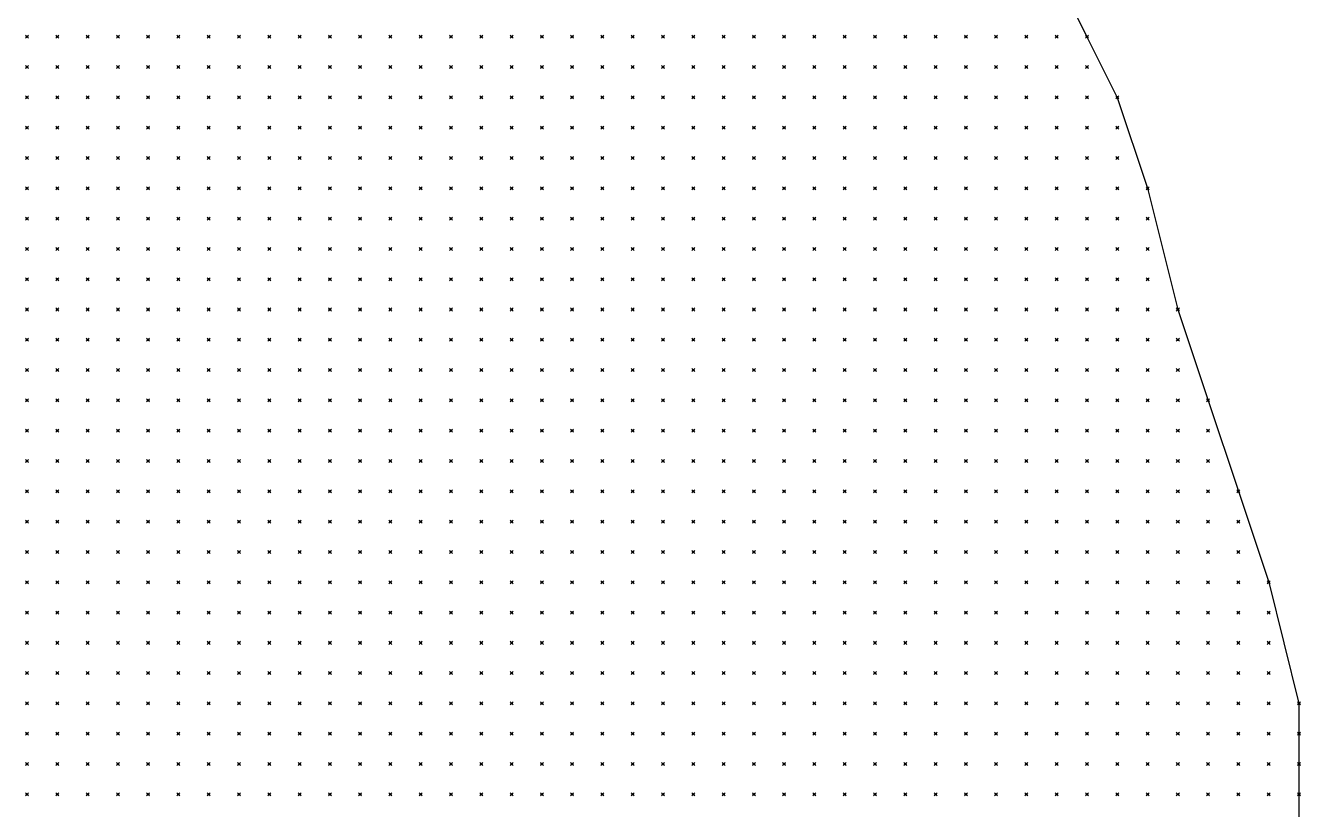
# Model space of a CAD drawing. Header units: metres. Extents: x 441556 to 446409, y 432338 to 461058.
# Drawn here: x 443958 to 444084.3, y 446481.6 to 446559.2 of the extents above; entities that cross this region are included whole.
import ezdxf

# ---------------------------------------------------------------- set-up
doc = ezdxf.new("R2010")
doc.units = ezdxf.units.M
doc.header["$MEASUREMENT"] = 0
doc.header["$PDMODE"] = 35
doc.header["$PDSIZE"] = 0.15
doc.layers.add('DTM-INT_YP', color=121, linetype='Continuous')
doc.layers.add('DTM-NOK-RevN_POINTS', color=91, linetype='Continuous')

msp = doc.modelspace()

# ---------------------------------------------------------------- linework, layer by layer
at = {"layer": 'DTM-INT_YP'}
msp.add_polyline3d([(444060.167, 446564.11, 346.607), (444063.166, 446558.111, 346.709), (444066.165, 446552.112, 346.785), (444069.165, 446543.114, 346.873), (444072.164, 446531.117, 347.043), (444075.164, 446522.119, 347.254), (444078.163, 446513.12, 347.2), (444081.162, 446504.122, 347.13), (444084.162, 446492.125, 347.341), (444084.162, 446489.126, 347.255), (444084.162, 446486.126, 348.237), (444084.162, 446483.127, 348.167), (444084.162, 446480.128, 348.291)], dxfattribs=at)
at = {"layer": 'DTM-NOK-RevN_POINTS'}
for p in [(443958.189, 446558.111, 364.538), (443961.188, 446558.111, 364.319), (443964.187, 446558.111, 364.065), (443967.187, 446558.111, 363.681), (443970.186, 446558.111, 363.595), (443973.185, 446558.111, 363.252), (443976.185, 446558.111, 363.376), (443979.184, 446558.111, 363.385), (443982.183, 446558.111, 363.007), (443985.183, 446558.111, 362.702), (443988.182, 446558.111, 362.216), (443991.181, 446558.111, 361.525), (443994.181, 446558.111, 360.893), (443997.18, 446558.111, 360.427), (444000.18, 446558.111, 360.073), (444003.179, 446558.111, 359.979), (444006.178, 446558.111, 359.685), (444009.178, 446558.111, 359.466), (444012.177, 446558.111, 359.299), (444015.176, 446558.111, 359.287), (444018.176, 446558.111, 359.182), (444021.175, 446558.111, 359.204), (444024.174, 446558.111, 359.398), (444027.174, 446558.111, 359.116), (444030.173, 446558.111, 358.411), (444033.173, 446558.111, 357.218), (444036.172, 446558.111, 355.894), (444039.171, 446558.111, 352.894), (444042.171, 446558.111, 346.787), (444045.17, 446558.111, 345.507), (444048.169, 446558.111, 345.925), (444051.169, 446558.111, 346.107), (444054.168, 446558.111, 346.124), (444057.167, 446558.111, 345.998), (444060.167, 446558.111, 346.032), (444063.166, 446558.111, 346.709), (443958.189, 446555.112, 365.799), (443961.188, 446555.112, 365.513), (443964.187, 446555.112, 365.432), (443967.187, 446555.112, 365.238), (443970.186, 446555.112, 364.975), (443973.185, 446555.112, 364.813), (443976.185, 446555.112, 364.86), (443979.184, 446555.112, 364.757), (443982.183, 446555.112, 364.665), (443985.183, 446555.112, 364.367), (443988.182, 446555.112, 363.711), (443991.181, 446555.112, 363.175), (443994.181, 446555.112, 362.725), (443997.18, 446555.112, 362.143), (444000.18, 446555.112, 361.555), (444003.179, 446555.112, 361.555), (444006.178, 446555.112, 361.782), (444009.178, 446555.112, 361.262), (444012.177, 446555.112, 360.849), (444015.176, 446555.112, 360.747), (444018.176, 446555.112, 360.256), (444021.175, 446555.112, 359.835), (444024.174, 446555.112, 359.555), (444027.174, 446555.112, 359.528), (444030.173, 446555.112, 359.64), (444033.173, 446555.112, 359.184), (444036.172, 446555.112, 357.836), (444039.171, 446555.112, 357.161), (444042.171, 446555.112, 354.378), (444045.17, 446555.112, 346.143), (444048.169, 446555.112, 345.798), (444051.169, 446555.112, 346.044), (444054.168, 446555.112, 346.118), (444057.167, 446555.112, 346.219), (444060.167, 446555.112, 346.125), (444063.166, 446555.112, 346.397), (443958.189, 446552.112, 367.092), (443961.188, 446552.112, 366.915), (443964.187, 446552.112, 366.812), (443967.187, 446552.112, 366.734), (443970.186, 446552.112, 366.709), (443973.185, 446552.112, 366.491), (443976.185, 446552.112, 366.652), (443979.184, 446552.112, 366.527), (443982.183, 446552.112, 366.383), (443985.183, 446552.112, 366.141), (443988.182, 446552.112, 365.5), (443991.181, 446552.112, 365.327), (443994.181, 446552.112, 364.46), (443997.18, 446552.112, 363.972), (444000.18, 446552.112, 363.441), (444003.179, 446552.112, 363.556), (444006.178, 446552.112, 363.869), (444009.178, 446552.112, 364.053), (444012.177, 446552.112, 362.823), (444015.176, 446552.112, 362.435), (444018.176, 446552.112, 362.012), (444021.175, 446552.112, 361.655), (444024.174, 446552.112, 360.651), (444027.174, 446552.112, 359.912), (444030.173, 446552.112, 359.84), (444033.173, 446552.112, 359.945), (444036.172, 446552.112, 359.259), (444039.171, 446552.112, 359.155), (444042.171, 446552.112, 358.334), (444045.17, 446552.112, 350.338), (444048.169, 446552.112, 346.157), (444051.169, 446552.112, 345.916), (444054.168, 446552.112, 346.209), (444057.167, 446552.112, 346.419), (444060.167, 446552.112, 346.475), (444063.166, 446552.112, 346.337), (444066.165, 446552.112, 346.785), (443958.189, 446549.113, 368.398), (443961.188, 446549.113, 368.338), (443964.187, 446549.113, 368.32), (443967.187, 446549.113, 368.358), (443970.186, 446549.113, 368.343), (443973.185, 446549.113, 368.353), (443976.185, 446549.113, 368.33), (443979.184, 446549.113, 368.31), (443982.183, 446549.113, 368.122), (443985.183, 446549.113, 367.871), (443988.182, 446549.113, 367.601), (443991.181, 446549.113, 367.008), (443994.181, 446549.113, 366.237), (443997.18, 446549.113, 366.02), (444000.18, 446549.113, 365.886), (444003.179, 446549.113, 365.568), (444006.178, 446549.113, 365.914), (444009.178, 446549.113, 366.34), (444012.177, 446549.113, 365.71), (444015.176, 446549.113, 364.589), (444018.176, 446549.113, 363.856), (444021.175, 446549.113, 363.057), (444024.174, 446549.113, 362.267), (444027.174, 446549.113, 361.236), (444030.173, 446549.113, 360.499), (444033.173, 446549.113, 360.157), (444036.172, 446549.113, 359.973), (444039.171, 446549.113, 360.083), (444042.171, 446549.113, 359.7), (444045.17, 446549.113, 356.546), (444048.169, 446549.113, 347.348), (444051.169, 446549.113, 346.169), (444054.168, 446549.113, 346.09), (444057.167, 446549.113, 346.464), (444060.167, 446549.113, 346.469), (444063.166, 446549.113, 346.405), (444066.165, 446549.113, 346.694), (443958.189, 446546.113, 369.943), (443961.188, 446546.113, 369.971), (443964.187, 446546.113, 369.79), (443967.187, 446546.113, 370.004), (443970.186, 446546.113, 370.147), (443973.185, 446546.113, 370.258), (443976.185, 446546.113, 370.086), (443979.184, 446546.113, 370.187), (443982.183, 446546.113, 370.012), (443985.183, 446546.113, 369.916), (443988.182, 446546.113, 369.612), (443991.181, 446546.113, 369.347), (443994.181, 446546.113, 368.65), (443997.18, 446546.113, 368.268), (444000.18, 446546.113, 368.004), (444003.179, 446546.113, 368.07), (444006.178, 446546.113, 368.011), (444009.178, 446546.113, 368.149), (444012.177, 446546.113, 367.524), (444015.176, 446546.113, 366.757), (444018.176, 446546.113, 365.993), (444021.175, 446546.113, 365.299), (444024.174, 446546.113, 364.077), (444027.174, 446546.113, 362.596), (444030.173, 446546.113, 361.631), (444033.173, 446546.113, 360.803), (444036.172, 446546.113, 360.331), (444039.171, 446546.113, 360.164), (444042.171, 446546.113, 360.085), (444045.17, 446546.113, 358.73), (444048.169, 446546.113, 349.928), (444051.169, 446546.113, 347.021), (444054.168, 446546.113, 346.103), (444057.167, 446546.113, 346.35), (444060.167, 446546.113, 346.557), (444063.166, 446546.113, 346.567), (444066.165, 446546.113, 346.628), (443958.189, 446543.114, 371.388), (443961.188, 446543.114, 371.557), (443964.187, 446543.114, 371.578), (443967.187, 446543.114, 371.783), (443970.186, 446543.114, 372.048), (443973.185, 446543.114, 372.161), (443976.185, 446543.114, 372.24), (443979.184, 446543.114, 372.101), (443982.183, 446543.114, 372.038), (443985.183, 446543.114, 371.776), (443988.182, 446543.114, 371.518), (443991.181, 446543.114, 371.219), (443994.181, 446543.114, 370.724), (443997.18, 446543.114, 370.349), (444000.18, 446543.114, 369.984), (444003.179, 446543.114, 370.001), (444006.178, 446543.114, 369.929), (444009.178, 446543.114, 369.56), (444012.177, 446543.114, 368.978), (444015.176, 446543.114, 368.206), (444018.176, 446543.114, 367.475), (444021.175, 446543.114, 366.416), (444024.174, 446543.114, 364.919), (444027.174, 446543.114, 363.775), (444030.173, 446543.114, 363.056), (444033.173, 446543.114, 362.08), (444036.172, 446543.114, 361.341), (444039.171, 446543.114, 360.656), (444042.171, 446543.114, 360.407), (444045.17, 446543.114, 359.372), (444048.169, 446543.114, 354.012), (444051.169, 446543.114, 348.735), (444054.168, 446543.114, 346.617), (444057.167, 446543.114, 346.311), (444060.167, 446543.114, 346.537), (444063.166, 446543.114, 346.762), (444066.165, 446543.114, 346.738), (444069.165, 446543.114, 346.873), (443958.189, 446540.115, 373.059), (443961.188, 446540.115, 373.349), (443964.187, 446540.115, 373.508), (443967.187, 446540.115, 373.733), (443970.186, 446540.115, 373.887), (443973.185, 446540.115, 374.229), (443976.185, 446540.115, 374.283), (443979.184, 446540.115, 374.199), (443982.183, 446540.115, 374.137), (443985.183, 446540.115, 374.073), (443988.182, 446540.115, 373.741), (443991.181, 446540.115, 373.227), (443994.181, 446540.115, 373.078), (443997.18, 446540.115, 372.495), (444000.18, 446540.115, 372.042), (444003.179, 446540.115, 371.718), (444006.178, 446540.115, 371.48), (444009.178, 446540.115, 371.004), (444012.177, 446540.115, 370.547), (444015.176, 446540.115, 369.423), (444018.176, 446540.115, 368.596), (444021.175, 446540.115, 367.274), (444024.174, 446540.115, 366.361), (444027.174, 446540.115, 365.144), (444030.173, 446540.115, 364.473), (444033.173, 446540.115, 363.663), (444036.172, 446540.115, 363.075), (444039.171, 446540.115, 361.424), (444042.171, 446540.115, 360.918), (444045.17, 446540.115, 360.095), (444048.169, 446540.115, 358.664), (444051.169, 446540.115, 351.603), (444054.168, 446540.115, 346.972), (444057.167, 446540.115, 346.339), (444060.167, 446540.115, 346.373), (444063.166, 446540.115, 346.771), (444066.165, 446540.115, 346.777), (444069.165, 446540.115, 346.853), (443958.189, 446537.115, 374.916), (443961.188, 446537.115, 375.104), (443964.187, 446537.115, 375.388), (443967.187, 446537.115, 375.917), (443970.186, 446537.115, 376.124), (443973.185, 446537.115, 376.644), (443976.185, 446537.115, 376.816), (443979.184, 446537.115, 376.693), (443982.183, 446537.115, 376.678), (443985.183, 446537.115, 376.231), (443988.182, 446537.115, 376.007), (443991.181, 446537.115, 375.22), (443994.181, 446537.115, 374.81), (443997.18, 446537.115, 374.404), (444000.18, 446537.115, 374.021), (444003.179, 446537.115, 373.52), (444006.178, 446537.115, 373.025), (444009.178, 446537.115, 372.556), (444012.177, 446537.115, 371.653), (444015.176, 446537.115, 370.511), (444018.176, 446537.115, 369.729), (444021.175, 446537.115, 368.97), (444024.174, 446537.115, 367.714), (444027.174, 446537.115, 366.639), (444030.173, 446537.115, 365.597), (444033.173, 446537.115, 364.968), (444036.172, 446537.115, 363.944), (444039.171, 446537.115, 362.857), (444042.171, 446537.115, 361.922), (444045.17, 446537.115, 361.366), (444048.169, 446537.115, 359.4), (444051.169, 446537.115, 353.162), (444054.168, 446537.115, 348.535), (444057.167, 446537.115, 346.741), (444060.167, 446537.115, 346.758), (444063.166, 446537.115, 346.69), (444066.165, 446537.115, 346.943), (444069.165, 446537.115, 346.896), (443958.189, 446534.116, 376.224), (443961.188, 446534.116, 376.645), (443964.187, 446534.116, 377.297), (443967.187, 446534.116, 377.876), (443970.186, 446534.116, 378.333), (443973.185, 446534.116, 379.1), (443976.185, 446534.116, 379.4), (443979.184, 446534.116, 379.006), (443982.183, 446534.116, 378.663), (443985.183, 446534.116, 378.049), (443988.182, 446534.116, 377.854), (443991.181, 446534.116, 377.291), (443994.181, 446534.116, 376.78), (443997.18, 446534.116, 376.191), (444000.18, 446534.116, 375.672), (444003.179, 446534.116, 375.065), (444006.178, 446534.116, 374.495), (444009.178, 446534.116, 373.805), (444012.177, 446534.116, 372.802), (444015.176, 446534.116, 371.654), (444018.176, 446534.116, 370.899), (444021.175, 446534.116, 369.692), (444024.174, 446534.116, 368.614), (444027.174, 446534.116, 367.444), (444030.173, 446534.116, 366.663), (444033.173, 446534.116, 365.995), (444036.172, 446534.116, 365.055), (444039.171, 446534.116, 363.689), (444042.171, 446534.116, 362.673), (444045.17, 446534.116, 361.933), (444048.169, 446534.116, 361.301), (444051.169, 446534.116, 357.666), (444054.168, 446534.116, 351.093), (444057.167, 446534.116, 346.969), (444060.167, 446534.116, 346.588), (444063.166, 446534.116, 346.756), (444066.165, 446534.116, 347.044), (444069.165, 446534.116, 347), (443958.189, 446531.117, 377.214), (443961.188, 446531.117, 378.06), (443964.187, 446531.117, 378.917), (443967.187, 446531.117, 379.764), (443970.186, 446531.117, 380.657), (443973.185, 446531.117, 381.48), (443976.185, 446531.117, 381.634), (443979.184, 446531.117, 381.215), (443982.183, 446531.117, 380.762), (443985.183, 446531.117, 380.104), (443988.182, 446531.117, 379.264), (443991.181, 446531.117, 378.764), (443994.181, 446531.117, 378.202), (443997.18, 446531.117, 377.641), (444000.18, 446531.117, 377.02), (444003.179, 446531.117, 376.403), (444006.178, 446531.117, 375.761), (444009.178, 446531.117, 374.933), (444012.177, 446531.117, 374.066), (444015.176, 446531.117, 373.22), (444018.176, 446531.117, 371.889), (444021.175, 446531.117, 370.801), (444024.174, 446531.117, 369.493), (444027.174, 446531.117, 368.576), (444030.173, 446531.117, 367.571), (444033.173, 446531.117, 366.689), (444036.172, 446531.117, 366.076), (444039.171, 446531.117, 365.189), (444042.171, 446531.117, 364.137), (444045.17, 446531.117, 363.02), (444048.169, 446531.117, 362.16), (444051.169, 446531.117, 360.216), (444054.168, 446531.117, 352.667), (444057.167, 446531.117, 348.113), (444060.167, 446531.117, 346.7), (444063.166, 446531.117, 346.823), (444066.165, 446531.117, 347.061), (444069.165, 446531.117, 347.13), (444072.164, 446531.117, 347.043), (443958.189, 446528.117, 378.459), (443961.188, 446528.117, 379.263), (443964.187, 446528.117, 379.948), (443967.187, 446528.117, 381.109), (443970.186, 446528.117, 382.1), (443973.185, 446528.117, 383.002), (443976.185, 446528.117, 383.482), (443979.184, 446528.117, 382.951), (443982.183, 446528.117, 382.207), (443985.183, 446528.117, 381.47), (443988.182, 446528.117, 380.644), (443991.181, 446528.117, 380.088), (443994.181, 446528.117, 379.546), (443997.18, 446528.117, 379.036), (444000.18, 446528.117, 378.387), (444003.179, 446528.117, 378.019), (444006.178, 446528.117, 377.183), (444009.178, 446528.117, 375.999), (444012.177, 446528.117, 375.242), (444015.176, 446528.117, 374.357), (444018.176, 446528.117, 373.205), (444021.175, 446528.117, 372.06), (444024.174, 446528.117, 370.833), (444027.174, 446528.117, 369.613), (444030.173, 446528.117, 368.53), (444033.173, 446528.117, 367.611), (444036.172, 446528.117, 366.855), (444039.171, 446528.117, 366.296), (444042.171, 446528.117, 365.277), (444045.17, 446528.117, 364.026), (444048.169, 446528.117, 363.304), (444051.169, 446528.117, 361.379), (444054.168, 446528.117, 355.239), (444057.167, 446528.117, 350.109), (444060.167, 446528.117, 347.05), (444063.166, 446528.117, 347), (444066.165, 446528.117, 347.142), (444069.165, 446528.117, 347.129), (444072.164, 446528.117, 347.177), (443958.189, 446525.118, 380.01), (443961.188, 446525.118, 380.75), (443964.187, 446525.118, 381.385), (443967.187, 446525.118, 382.15), (443970.186, 446525.118, 382.763), (443973.185, 446525.118, 383.461), (443976.185, 446525.118, 383.691), (443979.184, 446525.118, 383.72), (443982.183, 446525.118, 383.365), (443985.183, 446525.118, 382.701), (443988.182, 446525.118, 381.914), (443991.181, 446525.118, 381.342), (443994.181, 446525.118, 380.725), (443997.18, 446525.118, 380.045), (444000.18, 446525.118, 379.228), (444003.179, 446525.118, 378.808), (444006.178, 446525.118, 378.417), (444009.178, 446525.118, 377.374), (444012.177, 446525.118, 376.48), (444015.176, 446525.118, 375.423), (444018.176, 446525.118, 374.176), (444021.175, 446525.118, 373.06), (444024.174, 446525.118, 371.865), (444027.174, 446525.118, 370.783), (444030.173, 446525.118, 369.679), (444033.173, 446525.118, 368.557), (444036.172, 446525.118, 367.741), (444039.171, 446525.118, 366.947), (444042.171, 446525.118, 366.355), (444045.17, 446525.118, 365.278), (444048.169, 446525.118, 364.146), (444051.169, 446525.118, 362.133), (444054.168, 446525.118, 357.013), (444057.167, 446525.118, 353.292), (444060.167, 446525.118, 348.142), (444063.166, 446525.118, 346.981), (444066.165, 446525.118, 347.154), (444069.165, 446525.118, 347.248), (444072.164, 446525.118, 347.363), (443958.189, 446522.119, 381.152), (443961.188, 446522.119, 382.02), (443964.187, 446522.119, 382.655), (443967.187, 446522.119, 383.355), (443970.186, 446522.119, 383.104), (443973.185, 446522.119, 383.738), (443976.185, 446522.119, 384.353), (443979.184, 446522.119, 384.3), (443982.183, 446522.119, 384.123), (443985.183, 446522.119, 383.586), (443988.182, 446522.119, 383.011), (443991.181, 446522.119, 382.241), (443994.181, 446522.119, 381.525), (443997.18, 446522.119, 380.926), (444000.18, 446522.119, 380.308), (444003.179, 446522.119, 379.603), (444006.178, 446522.119, 379), (444009.178, 446522.119, 378.358), (444012.177, 446522.119, 377.353), (444015.176, 446522.119, 376.18), (444018.176, 446522.119, 375.178), (444021.175, 446522.119, 374.073), (444024.174, 446522.119, 372.846), (444027.174, 446522.119, 371.782), (444030.173, 446522.119, 370.453), (444033.173, 446522.119, 369.244), (444036.172, 446522.119, 368.403), (444039.171, 446522.119, 367.69), (444042.171, 446522.119, 367.048), (444045.17, 446522.119, 366.262), (444048.169, 446522.119, 364.986), (444051.169, 446522.119, 363.66), (444054.168, 446522.119, 360.362), (444057.167, 446522.119, 355.412), (444060.167, 446522.119, 349.742), (444063.166, 446522.119, 346.938), (444066.165, 446522.119, 347.058), (444069.165, 446522.119, 347.316), (444072.164, 446522.119, 347.475), (444075.164, 446522.119, 347.254), (443958.189, 446519.119, 382.555), (443961.188, 446519.119, 383.253), (443964.187, 446519.119, 383.806), (443967.187, 446519.119, 383.974), (443970.186, 446519.119, 383.874), (443973.185, 446519.119, 384.891), (443976.185, 446519.119, 385.019), (443979.184, 446519.119, 384.873), (443982.183, 446519.119, 384.678), (443985.183, 446519.119, 384.188), (443988.182, 446519.119, 383.714), (443991.181, 446519.119, 383.167), (443994.181, 446519.119, 382.509), (443997.18, 446519.119, 381.897), (444000.18, 446519.119, 381.277), (444003.179, 446519.119, 380.597), (444006.178, 446519.119, 379.766), (444009.178, 446519.119, 379.056), (444012.177, 446519.119, 378.02), (444015.176, 446519.119, 376.953), (444018.176, 446519.119, 376.104), (444021.175, 446519.119, 374.724), (444024.174, 446519.119, 373.613), (444027.174, 446519.119, 372.428), (444030.173, 446519.119, 371.296), (444033.173, 446519.119, 370.142), (444036.172, 446519.119, 369.293), (444039.171, 446519.119, 368.33), (444042.171, 446519.119, 367.629), (444045.17, 446519.119, 366.851), (444048.169, 446519.119, 365.853), (444051.169, 446519.119, 364.051), (444054.168, 446519.119, 361.436), (444057.167, 446519.119, 356.552), (444060.167, 446519.119, 351.179), (444063.166, 446519.119, 348.094), (444066.165, 446519.119, 347.494), (444069.165, 446519.119, 347.327), (444072.164, 446519.119, 347.599), (444075.164, 446519.119, 347.375), (443958.189, 446516.12, 384.077), (443961.188, 446516.12, 384.47), (443964.187, 446516.12, 384.477), (443967.187, 446516.12, 384.411), (443970.186, 446516.12, 385.07), (443973.185, 446516.12, 385.677), (443976.185, 446516.12, 385.727), (443979.184, 446516.12, 385.553), (443982.183, 446516.12, 385.152), (443985.183, 446516.12, 384.726), (443988.182, 446516.12, 384.259), (443991.181, 446516.12, 383.794), (443994.181, 446516.12, 383.295), (443997.18, 446516.12, 382.735), (444000.18, 446516.12, 382.102), (444003.179, 446516.12, 381.487), (444006.178, 446516.12, 380.724), (444009.178, 446516.12, 379.874), (444012.177, 446516.12, 378.897), (444015.176, 446516.12, 377.84), (444018.176, 446516.12, 376.94), (444021.175, 446516.12, 375.787), (444024.174, 446516.12, 374.485), (444027.174, 446516.12, 373.251), (444030.173, 446516.12, 371.896), (444033.173, 446516.12, 370.691), (444036.172, 446516.12, 370.005), (444039.171, 446516.12, 369.01), (444042.171, 446516.12, 368.154), (444045.17, 446516.12, 367.482), (444048.169, 446516.12, 366.716), (444051.169, 446516.12, 364.109), (444054.168, 446516.12, 361.551), (444057.167, 446516.12, 357.777), (444060.167, 446516.12, 352.225), (444063.166, 446516.12, 349.285), (444066.165, 446516.12, 347.589), (444069.165, 446516.12, 347.506), (444072.164, 446516.12, 347.66), (444075.164, 446516.12, 347.578), (443958.189, 446513.12, 384.631), (443961.188, 446513.12, 384.888), (443964.187, 446513.12, 384.939), (443967.187, 446513.12, 385.733), (443970.186, 446513.12, 385.915), (443973.185, 446513.12, 386.138), (443976.185, 446513.12, 386.377), (443979.184, 446513.12, 386.16), (443982.183, 446513.12, 385.807), (443985.183, 446513.12, 385.333), (443988.182, 446513.12, 384.759), (443991.181, 446513.12, 384.339), (443994.181, 446513.12, 383.806), (443997.18, 446513.12, 383.326), (444000.18, 446513.12, 382.745), (444003.179, 446513.12, 382.283), (444006.178, 446513.12, 381.522), (444009.178, 446513.12, 380.749), (444012.177, 446513.12, 379.739), (444015.176, 446513.12, 378.762), (444018.176, 446513.12, 377.996), (444021.175, 446513.12, 376.738), (444024.174, 446513.12, 375.308), (444027.174, 446513.12, 373.845), (444030.173, 446513.12, 372.649), (444033.173, 446513.12, 371.455), (444036.172, 446513.12, 370.345), (444039.171, 446513.12, 369.551), (444042.171, 446513.12, 368.577), (444045.17, 446513.12, 367.99), (444048.169, 446513.12, 367.439), (444051.169, 446513.12, 365.58), (444054.168, 446513.12, 362.537), (444057.167, 446513.12, 359.556), (444060.167, 446513.12, 352.447), (444063.166, 446513.12, 349.159), (444066.165, 446513.12, 347.534), (444069.165, 446513.12, 347.557), (444072.164, 446513.12, 347.738), (444075.164, 446513.12, 347.739), (444078.163, 446513.12, 347.2), (443958.189, 446510.121, 385.038), (443961.188, 446510.121, 385.036), (443964.187, 446510.121, 385.957), (443967.187, 446510.121, 386.512), (443970.186, 446510.121, 386.768), (443973.185, 446510.121, 386.886), (443976.185, 446510.121, 386.744), (443979.184, 446510.121, 386.625), (443982.183, 446510.121, 386.291), (443985.183, 446510.121, 385.8), (443988.182, 446510.121, 385.268), (443991.181, 446510.121, 385.018), (443994.181, 446510.121, 384.498), (443997.18, 446510.121, 383.847), (444000.18, 446510.121, 383.274), (444003.179, 446510.121, 382.85), (444006.178, 446510.121, 382.278), (444009.178, 446510.121, 381.658), (444012.177, 446510.121, 380.869), (444015.176, 446510.121, 379.712), (444018.176, 446510.121, 378.64), (444021.175, 446510.121, 377.491), (444024.174, 446510.121, 376.06), (444027.174, 446510.121, 374.812), (444030.173, 446510.121, 373.383), (444033.173, 446510.121, 372.232), (444036.172, 446510.121, 371.098), (444039.171, 446510.121, 370.159), (444042.171, 446510.121, 369.176), (444045.17, 446510.121, 368.489), (444048.169, 446510.121, 367.832), (444051.169, 446510.121, 366.856), (444054.168, 446510.121, 364.365), (444057.167, 446510.121, 361.645), (444060.167, 446510.121, 356.743), (444063.166, 446510.121, 349.531), (444066.165, 446510.121, 347.624), (444069.165, 446510.121, 347.619), (444072.164, 446510.121, 347.866), (444075.164, 446510.121, 347.983), (444078.163, 446510.121, 347.505), (443958.189, 446507.122, 385.936), (443961.188, 446507.122, 385.977), (443964.187, 446507.122, 386.477), (443967.187, 446507.122, 386.669), (443970.186, 446507.122, 387.142), (443973.185, 446507.122, 387.455), (443976.185, 446507.122, 387.397), (443979.184, 446507.122, 387.053), (443982.183, 446507.122, 386.694), (443985.183, 446507.122, 386.236), (443988.182, 446507.122, 385.839), (443991.181, 446507.122, 385.563), (443994.181, 446507.122, 385.103), (443997.18, 446507.122, 384.558), (444000.18, 446507.122, 383.949), (444003.179, 446507.122, 383.36), (444006.178, 446507.122, 382.847), (444009.178, 446507.122, 382.33), (444012.177, 446507.122, 381.481), (444015.176, 446507.122, 380.353), (444018.176, 446507.122, 379.378), (444021.175, 446507.122, 378.326), (444024.174, 446507.122, 376.903), (444027.174, 446507.122, 375.246), (444030.173, 446507.122, 374.014), (444033.173, 446507.122, 372.756), (444036.172, 446507.122, 371.733), (444039.171, 446507.122, 370.832), (444042.171, 446507.122, 369.844), (444045.17, 446507.122, 368.899), (444048.169, 446507.122, 368.225), (444051.169, 446507.122, 367.226), (444054.168, 446507.122, 364.532), (444057.167, 446507.122, 362.011), (444060.167, 446507.122, 358.241), (444063.166, 446507.122, 351.716), (444066.165, 446507.122, 349.049), (444069.165, 446507.122, 347.666), (444072.164, 446507.122, 347.915), (444075.164, 446507.122, 348.289), (444078.163, 446507.122, 347.544), (443958.189, 446504.122, 387.753), (443961.188, 446504.122, 387.901), (443964.187, 446504.122, 387.872), (443967.187, 446504.122, 387.72), (443970.186, 446504.122, 387.51), (443973.185, 446504.122, 387.902), (443976.185, 446504.122, 387.764), (443979.184, 446504.122, 387.61), (443982.183, 446504.122, 387.236), (443985.183, 446504.122, 386.712), (443988.182, 446504.122, 386.273), (443991.181, 446504.122, 385.837), (443994.181, 446504.122, 385.603), (443997.18, 446504.122, 385.226), (444000.18, 446504.122, 384.618), (444003.179, 446504.122, 383.89), (444006.178, 446504.122, 383.416), (444009.178, 446504.122, 382.947), (444012.177, 446504.122, 382.159), (444015.176, 446504.122, 381.246), (444018.176, 446504.122, 380.063), (444021.175, 446504.122, 378.984), (444024.174, 446504.122, 377.718), (444027.174, 446504.122, 376.084), (444030.173, 446504.122, 374.836), (444033.173, 446504.122, 373.66), (444036.172, 446504.122, 372.378), (444039.171, 446504.122, 371.4), (444042.171, 446504.122, 370.347), (444045.17, 446504.122, 369.612), (444048.169, 446504.122, 368.923), (444051.169, 446504.122, 367.431), (444054.168, 446504.122, 364.154), (444057.167, 446504.122, 361.253), (444060.167, 446504.122, 358.733), (444063.166, 446504.122, 353.661), (444066.165, 446504.122, 350.45), (444069.165, 446504.122, 347.929), (444072.164, 446504.122, 348.037), (444075.164, 446504.122, 348.213), (444078.163, 446504.122, 348.057), (444081.162, 446504.122, 347.13), (443958.189, 446501.123, 388.826), (443961.188, 446501.123, 388.838), (443964.187, 446501.123, 388.886), (443967.187, 446501.123, 388.713), (443970.186, 446501.123, 388.29), (443973.185, 446501.123, 388.026), (443976.185, 446501.123, 387.829), (443979.184, 446501.123, 387.548), (443982.183, 446501.123, 387.211), (443985.183, 446501.123, 386.894), (443988.182, 446501.123, 386.356), (443991.181, 446501.123, 386.22), (443994.181, 446501.123, 386.112), (443997.18, 446501.123, 385.76), (444000.18, 446501.123, 385.237), (444003.179, 446501.123, 384.625), (444006.178, 446501.123, 384.092), (444009.178, 446501.123, 383.49), (444012.177, 446501.123, 382.8), (444015.176, 446501.123, 381.891), (444018.176, 446501.123, 380.963), (444021.175, 446501.123, 379.755), (444024.174, 446501.123, 378.463), (444027.174, 446501.123, 376.771), (444030.173, 446501.123, 375.512), (444033.173, 446501.123, 374.407), (444036.172, 446501.123, 373.139), (444039.171, 446501.123, 371.984), (444042.171, 446501.123, 371.102), (444045.17, 446501.123, 370.146), (444048.169, 446501.123, 369.396), (444051.169, 446501.123, 367.597), (444054.168, 446501.123, 364.702), (444057.167, 446501.123, 361.392), (444060.167, 446501.123, 358.389), (444063.166, 446501.123, 355.385), (444066.165, 446501.123, 351.761), (444069.165, 446501.123, 348.526), (444072.164, 446501.123, 348.309), (444075.164, 446501.123, 348.344), (444078.163, 446501.123, 348.564), (444081.162, 446501.123, 347.27), (443958.189, 446498.124, 389.454), (443961.188, 446498.124, 389.541), (443964.187, 446498.124, 389.529), (443967.187, 446498.124, 389.373), (443970.186, 446498.124, 389.102), (443973.185, 446498.124, 388.816), (443976.185, 446498.124, 388.544), (443979.184, 446498.124, 388.325), (443982.183, 446498.124, 388.042), (443985.183, 446498.124, 387.514), (443988.182, 446498.124, 387.241), (443991.181, 446498.124, 387), (443994.181, 446498.124, 386.734), (443997.18, 446498.124, 386.439), (444000.18, 446498.124, 385.945), (444003.179, 446498.124, 385.355), (444006.178, 446498.124, 384.876), (444009.178, 446498.124, 384.153), (444012.177, 446498.124, 383.457), (444015.176, 446498.124, 382.538), (444018.176, 446498.124, 381.49), (444021.175, 446498.124, 380.415), (444024.174, 446498.124, 378.985), (444027.174, 446498.124, 377.746), (444030.173, 446498.124, 376.303), (444033.173, 446498.124, 375.181), (444036.172, 446498.124, 373.943), (444039.171, 446498.124, 372.639), (444042.171, 446498.124, 371.685), (444045.17, 446498.124, 370.723), (444048.169, 446498.124, 369.918), (444051.169, 446498.124, 368.716), (444054.168, 446498.124, 366.052), (444057.167, 446498.124, 362.514), (444060.167, 446498.124, 359.223), (444063.166, 446498.124, 356.707), (444066.165, 446498.124, 353.771), (444069.165, 446498.124, 348.842), (444072.164, 446498.124, 348.452), (444075.164, 446498.124, 348.397), (444078.163, 446498.124, 348.629), (444081.162, 446498.124, 347.587), (443958.189, 446495.124, 390.149), (443961.188, 446495.124, 390.154), (443964.187, 446495.124, 390.127), (443967.187, 446495.124, 389.983), (443970.186, 446495.124, 389.7), (443973.185, 446495.124, 389.504), (443976.185, 446495.124, 389.195), (443979.184, 446495.124, 388.83), (443982.183, 446495.124, 388.502), (443985.183, 446495.124, 388.234), (443988.182, 446495.124, 388.001), (443991.181, 446495.124, 387.723), (443994.181, 446495.124, 387.396), (443997.18, 446495.124, 387.041), (444000.18, 446495.124, 386.606), (444003.179, 446495.124, 386.124), (444006.178, 446495.124, 385.592), (444009.178, 446495.124, 384.792), (444012.177, 446495.124, 384.127), (444015.176, 446495.124, 383.381), (444018.176, 446495.124, 382.262), (444021.175, 446495.124, 380.953), (444024.174, 446495.124, 379.743), (444027.174, 446495.124, 378.573), (444030.173, 446495.124, 376.945), (444033.173, 446495.124, 375.815), (444036.172, 446495.124, 374.584), (444039.171, 446495.124, 373.441), (444042.171, 446495.124, 372.413), (444045.17, 446495.124, 371.357), (444048.169, 446495.124, 370.554), (444051.169, 446495.124, 369.835), (444054.168, 446495.124, 369.46), (444057.167, 446495.124, 367.693), (444060.167, 446495.124, 364.366), (444063.166, 446495.124, 359.491), (444066.165, 446495.124, 353.988), (444069.165, 446495.124, 349.579), (444072.164, 446495.124, 348.451), (444075.164, 446495.124, 348.659), (444078.163, 446495.124, 348.733), (444081.162, 446495.124, 348.52), (443958.189, 446492.125, 390.69), (443961.188, 446492.125, 390.637), (443964.187, 446492.125, 390.609), (443967.187, 446492.125, 390.539), (443970.186, 446492.125, 390.35), (443973.185, 446492.125, 390.105), (443976.185, 446492.125, 389.764), (443979.184, 446492.125, 389.456), (443982.183, 446492.125, 389.235), (443985.183, 446492.125, 389.102), (443988.182, 446492.125, 388.888), (443991.181, 446492.125, 388.563), (443994.181, 446492.125, 388.13), (443997.18, 446492.125, 387.668), (444000.18, 446492.125, 387.266), (444003.179, 446492.125, 386.826), (444006.178, 446492.125, 386.275), (444009.178, 446492.125, 385.485), (444012.177, 446492.125, 384.79), (444015.176, 446492.125, 384.042), (444018.176, 446492.125, 383.003), (444021.175, 446492.125, 381.787), (444024.174, 446492.125, 380.588), (444027.174, 446492.125, 379.259), (444030.173, 446492.125, 377.885), (444033.173, 446492.125, 376.663), (444036.172, 446492.125, 375.441), (444039.171, 446492.125, 374.287), (444042.171, 446492.125, 373.18), (444045.17, 446492.125, 372.041), (444048.169, 446492.125, 371.135), (444051.169, 446492.125, 370.346), (444054.168, 446492.125, 369.666), (444057.167, 446492.125, 368.871), (444060.167, 446492.125, 366.932), (444063.166, 446492.125, 363.042), (444066.165, 446492.125, 359.111), (444069.165, 446492.125, 351.296), (444072.164, 446492.125, 348.712), (444075.164, 446492.125, 348.996), (444078.163, 446492.125, 349.01), (444081.162, 446492.125, 348.861), (444084.162, 446492.125, 347.341), (443958.189, 446489.126, 391.188), (443961.188, 446489.126, 391.109), (443964.187, 446489.126, 391.15), (443967.187, 446489.126, 391.085), (443970.186, 446489.126, 390.877), (443973.185, 446489.126, 390.699), (443976.185, 446489.126, 390.396), (443979.184, 446489.126, 390.088), (443982.183, 446489.126, 389.968), (443985.183, 446489.126, 389.777), (443988.182, 446489.126, 389.672), (443991.181, 446489.126, 389.339), (443994.181, 446489.126, 388.719), (443997.18, 446489.126, 388.343), (444000.18, 446489.126, 387.91), (444003.179, 446489.126, 387.535), (444006.178, 446489.126, 387.027), (444009.178, 446489.126, 386.357), (444012.177, 446489.126, 385.458), (444015.176, 446489.126, 384.642), (444018.176, 446489.126, 383.808), (444021.175, 446489.126, 382.63), (444024.174, 446489.126, 381.39), (444027.174, 446489.126, 380.356), (444030.173, 446489.126, 378.824), (444033.173, 446489.126, 377.5), (444036.172, 446489.126, 376.493), (444039.171, 446489.126, 375.114), (444042.171, 446489.126, 373.829), (444045.17, 446489.126, 372.625), (444048.169, 446489.126, 371.667), (444051.169, 446489.126, 370.75), (444054.168, 446489.126, 369.975), (444057.167, 446489.126, 369.348), (444060.167, 446489.126, 367.586), (444063.166, 446489.126, 363.396), (444066.165, 446489.126, 362.307), (444069.165, 446489.126, 355.71), (444072.164, 446489.126, 349.254), (444075.164, 446489.126, 348.956), (444078.163, 446489.126, 349.058), (444081.162, 446489.126, 348.96), (444084.162, 446489.126, 347.255), (443958.189, 446486.126, 391.749), (443961.188, 446486.126, 391.687), (443964.187, 446486.126, 391.564), (443967.187, 446486.126, 391.532), (443970.186, 446486.126, 391.411), (443973.185, 446486.126, 391.274), (443976.185, 446486.126, 391.134), (443979.184, 446486.126, 390.847), (443982.183, 446486.126, 390.674), (443985.183, 446486.126, 390.348), (443988.182, 446486.126, 390.194), (443991.181, 446486.126, 389.981), (443994.181, 446486.126, 389.636), (443997.18, 446486.126, 389.171), (444000.18, 446486.126, 388.557), (444003.179, 446486.126, 388.155), (444006.178, 446486.126, 387.747), (444009.178, 446486.126, 387.076), (444012.177, 446486.126, 386.356), (444015.176, 446486.126, 385.356), (444018.176, 446486.126, 384.532), (444021.175, 446486.126, 383.361), (444024.174, 446486.126, 382.061), (444027.174, 446486.126, 380.966), (444030.173, 446486.126, 379.669), (444033.173, 446486.126, 378.371), (444036.172, 446486.126, 376.992), (444039.171, 446486.126, 375.776), (444042.171, 446486.126, 374.495), (444045.17, 446486.126, 373.201), (444048.169, 446486.126, 372.137), (444051.169, 446486.126, 371.239), (444054.168, 446486.126, 370.284), (444057.167, 446486.126, 369.608), (444060.167, 446486.126, 368.379), (444063.166, 446486.126, 366.044), (444066.165, 446486.126, 363.855), (444069.165, 446486.126, 357.548), (444072.164, 446486.126, 350.033), (444075.164, 446486.126, 349.068), (444078.163, 446486.126, 349.135), (444081.162, 446486.126, 349.119), (444084.162, 446486.126, 348.237), (443958.189, 446483.127, 392.106), (443961.188, 446483.127, 392.218), (443964.187, 446483.127, 392.197), (443967.187, 446483.127, 392.182), (443970.186, 446483.127, 392.072), (443973.185, 446483.127, 391.859), (443976.185, 446483.127, 391.739), (443979.184, 446483.127, 391.468), (443982.183, 446483.127, 391.181), (443985.183, 446483.127, 391.07), (443988.182, 446483.127, 390.902), (443991.181, 446483.127, 390.631), (443994.181, 446483.127, 390.371), (443997.18, 446483.127, 389.957), (444000.18, 446483.127, 389.353), (444003.179, 446483.127, 388.807), (444006.178, 446483.127, 388.364), (444009.178, 446483.127, 387.744), (444012.177, 446483.127, 387.067), (444015.176, 446483.127, 386.154), (444018.176, 446483.127, 385.137), (444021.175, 446483.127, 384.344), (444024.174, 446483.127, 382.916), (444027.174, 446483.127, 381.549), (444030.173, 446483.127, 380.382), (444033.173, 446483.127, 379.085), (444036.172, 446483.127, 377.616), (444039.171, 446483.127, 376.389), (444042.171, 446483.127, 375.059), (444045.17, 446483.127, 373.863), (444048.169, 446483.127, 372.741), (444051.169, 446483.127, 371.707), (444054.168, 446483.127, 370.717), (444057.167, 446483.127, 370.022), (444060.167, 446483.127, 368.736), (444063.166, 446483.127, 366.632), (444066.165, 446483.127, 363.961), (444069.165, 446483.127, 360.242), (444072.164, 446483.127, 350.804), (444075.164, 446483.127, 349.173), (444078.163, 446483.127, 349.322), (444081.162, 446483.127, 349.676), (444084.162, 446483.127, 348.167)]:
    msp.add_point(p, dxfattribs=at)

doc.saveas('drawing.dxf')
